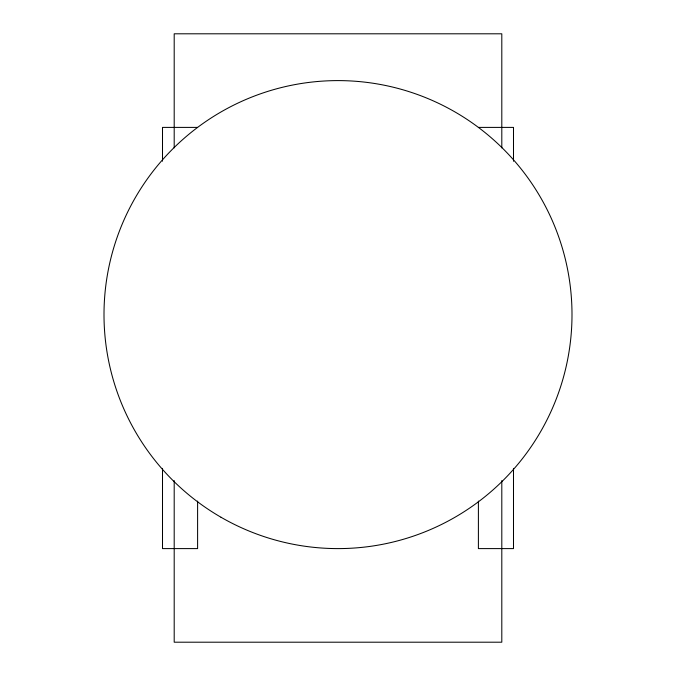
<?xml version="1.0" encoding="UTF-8"?>
<svg xmlns="http://www.w3.org/2000/svg" width="676" height="676" viewBox="0 0 676 676"><rect width="100%" height="100%" fill="white"/><g stroke="black" fill="none" stroke-linecap="round" stroke-linejoin="round"><path stroke-width="1.01" d="M197.603 127.401L162.502 127.401L162.502 161.184M478.397 127.401L513.498 127.401L513.498 161.251M513.498 468.375L513.498 548.599L478.397 548.599L478.397 501.093M501.803 147.875L501.803 33.8L174.197 33.8L174.197 147.875M501.803 480.594L501.803 642.2L174.197 642.2L174.197 480.594M197.603 501.093L197.603 548.599L162.502 548.599L162.502 468.375M221.001 517.25A233.997 233.997 0 0 0 571.997 314.602A233.997 233.997 0 0 0 221.001 111.954A233.997 233.997 0 0 0 221.001 517.25"/></g></svg>
